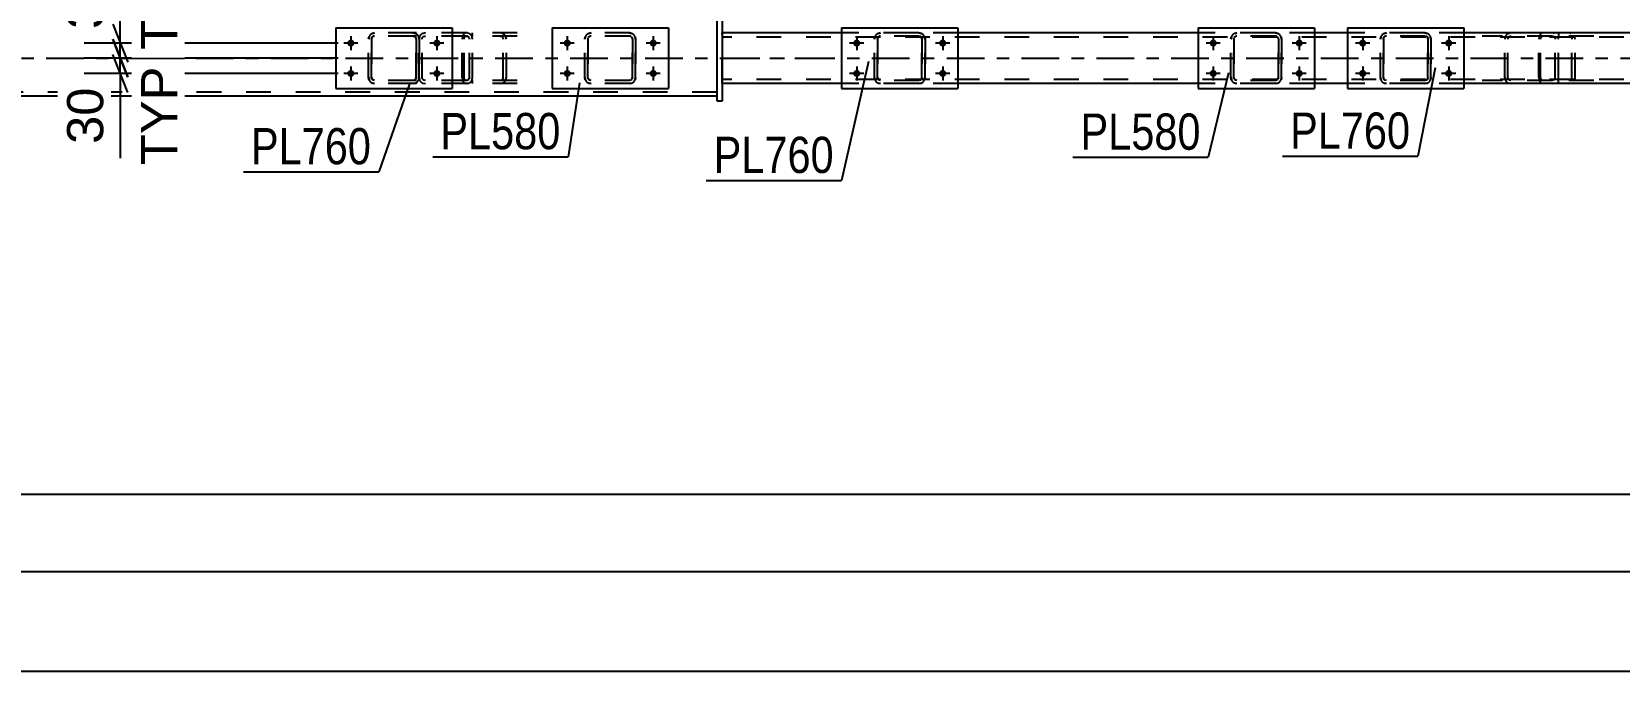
# Model space of a CAD drawing. Header units: millimetres. Extents: x 0 to 1189, y 0 to 841.
# Drawn here: x 269.3 to 394.9, y 690.2 to 740.8 of the extents above; entities that cross this region are included whole.
import ezdxf

# ---------------------------------------------------------------- set-up
doc = ezdxf.new("R2010")
doc.units = ezdxf.units.MM
doc.linetypes.add('DXK_LINE_DOT2', pattern=[3.9198, 1.9599, -1.9599])
doc.linetypes.add('DXK_LINE_DOT3', pattern=[5.9187, 2.979, -0.9799, 0.9799, -0.9799])
doc.styles.add('Arial', font='ARIAL.TTF', dxfattribs={"height": 0.2})
doc.styles.add('Arial Narrow', font='ARIALN.TTF', dxfattribs={"height": 0.2})

# ---------------------------------------------------------------- blocks, each defined once
blk = doc.blocks.new('Part-203723932-2522 - 2471')
at = {"color": 7, "linetype": 'DXK_LINE_DOT2'}
for p, q in [((323.53, 735.71), (323.53, 741.71)), ((323.53, 736.03), (97, 736.03))]:
    blk.add_line(p, q, dxfattribs=at)
at = {"color": 7, "linetype": 'DXK_LINE_DOT3'}
blk.add_line((87, 738.71), (333.53, 738.71), dxfattribs=at)
at = {"color": 2, "linetype": 'Continuous'}
blk.add_line((323.53, 735.71), (220.79, 735.71), dxfattribs=at)
blk = doc.blocks.new('Part-203723932-2586 - 2471')
at = {"color": 7, "linetype": 'DXK_LINE_DOT2'}
for p, q in [((388.69, 740.67), (388.6, 740.57)), ((388.79, 740.71), (388.69, 740.67)), ((392.85, 740.71), (388.79, 740.71)), ((390.07, 740.71), (390.07, 740.47)), ((391.07, 740.67), (390.88, 740.71)), ((388.54, 740.41), (388.52, 740.23)), ((388.52, 737.19), (388.52, 740.23)), ((388.6, 740.57), (388.54, 740.41)), ((388.65, 740.23), (388.66, 740.32)), ((388.65, 737.19), (388.65, 740.23)), ((388.66, 740.32), (388.69, 740.4)), ((388.69, 740.4), (388.74, 740.45)), ((388.74, 740.45), (388.79, 740.47)), ((392.85, 740.47), (388.79, 740.47)), ((390.88, 740.47), (390.98, 740.45)), ((390.98, 740.45), (391.06, 740.4)), ((391.06, 740.4), (391.11, 740.32)), ((391.11, 740.32), (391.13, 740.23)), ((391.13, 737.19), (391.13, 740.23)), ((391.35, 740.39), (391.35, 740.41)), ((391.38, 740.23), (391.35, 740.39)), ((391.38, 737.19), (391.38, 740.23)), ((388.52, 737.19), (388.54, 737)), ((388.54, 737), (388.6, 736.85)), ((388.66, 737.1), (388.65, 737.19)), ((388.69, 737.02), (388.66, 737.1)), ((388.74, 736.97), (388.69, 737.02)), ((388.79, 736.95), (388.74, 736.97)), ((392.85, 736.95), (388.79, 736.95)), ((390.07, 736.71), (390.07, 736.95)), ((390.98, 736.97), (390.88, 736.95)), ((391.06, 737.02), (390.98, 736.97)), ((391.11, 737.1), (391.06, 737.02)), ((391.11, 737.1), (391.12, 737.12)), ((391.12, 737.12), (391.13, 737.19)), ((391.35, 737), (391.37, 737.1)), ((391.37, 737.1), (391.38, 737.19)), ((388.6, 736.85), (388.69, 736.74)), ((388.69, 736.74), (388.79, 736.71)), ((392.85, 736.71), (388.79, 736.71)), ((390.88, 736.71), (391.07, 736.74))]:
    blk.add_line(p, q, dxfattribs=at)
blk = doc.blocks.new('Part-203723932-2577 - 2471')
at = {"color": 7, "linetype": 'DXK_LINE_DOT2'}
for p, q in [((303.69, 740.71), (298.88, 740.71)), ((300.46, 740.71), (300.26, 740.67)), ((303.89, 740.67), (303.69, 740.71)), ((303.69, 740.47), (298.88, 740.47)), ((299.99, 740.41), (299.95, 740.23)), ((299.95, 737.19), (299.95, 740.23)), ((300.2, 740.23), (300.22, 740.32)), ((300.2, 737.19), (300.2, 740.23)), ((300.22, 740.32), (300.28, 740.4)), ((300.28, 740.4), (300.36, 740.45)), ((300.36, 740.45), (300.46, 740.47)), ((303.69, 740.47), (303.79, 740.45)), ((303.79, 740.45), (303.87, 740.4)), ((303.87, 740.4), (303.93, 740.32)), ((303.93, 740.32), (303.95, 740.23)), ((303.95, 737.19), (303.95, 740.23)), ((304.2, 740.23), (304.16, 740.41)), ((304.2, 737.19), (304.2, 740.23)), ((303.69, 736.95), (298.88, 736.95)), ((299.95, 737.19), (299.99, 737)), ((300.22, 737.1), (300.2, 737.19)), ((300.28, 737.02), (300.22, 737.1)), ((300.36, 736.97), (300.28, 737.02)), ((300.46, 736.95), (300.36, 736.97)), ((303.79, 736.97), (303.69, 736.95)), ((303.87, 737.02), (303.79, 736.97)), ((303.93, 737.1), (303.87, 737.02)), ((303.95, 737.19), (303.93, 737.1)), ((304.16, 737), (304.2, 737.19)), ((303.69, 736.71), (298.88, 736.71)), ((300.26, 736.74), (300.46, 736.71)), ((303.69, 736.71), (303.89, 736.74))]:
    blk.add_line(p, q, dxfattribs=at)
for centre, start, end in [((300.44, 740.21), 110.7583, 155.68), ((303.71, 740.21), 24.32, 69.2417), ((300.44, 737.21), 204.32, 249.2417), ((303.71, 737.21), 290.7583, 335.68)]:
    blk.add_arc(centre, 0.496, start, end, dxfattribs=at)
blk = doc.blocks.new('Part-203723932-2578 - 2471')
at = {"color": 7, "linetype": 'DXK_LINE_DOT2'}
for p, q in [((389.55, 740.71), (384.02, 740.71)), ((386.32, 740.71), (386.12, 740.67)), ((389.75, 740.67), (389.55, 740.71)), ((389.55, 740.47), (384.02, 740.47)), ((385.84, 740.39), (385.81, 740.23)), ((385.81, 737.19), (385.81, 740.23)), ((385.85, 740.41), (385.84, 740.39)), ((386.06, 740.23), (386.08, 740.32)), ((386.06, 737.19), (386.06, 740.23)), ((386.08, 740.32), (386.14, 740.4)), ((386.14, 740.4), (386.22, 740.45)), ((386.22, 740.45), (386.32, 740.47)), ((389.55, 740.47), (389.65, 740.45)), ((389.65, 740.45), (389.74, 740.4)), ((389.74, 740.4), (389.79, 740.32)), ((389.79, 740.32), (389.81, 740.23)), ((389.81, 737.19), (389.81, 740.23)), ((390.03, 740.39), (390.03, 740.41)), ((390.07, 740.23), (390.03, 740.39)), ((390.07, 737.19), (390.07, 740.23)), ((389.55, 736.95), (384.02, 736.95)), ((385.81, 737.19), (385.83, 737.1)), ((385.83, 737.1), (385.85, 737)), ((386.08, 737.12), (386.06, 737.19)), ((386.08, 737.1), (386.08, 737.12)), ((386.14, 737.02), (386.08, 737.1)), ((386.22, 736.97), (386.14, 737.02)), ((386.32, 736.95), (386.22, 736.97)), ((389.65, 736.97), (389.55, 736.95)), ((389.74, 737.02), (389.65, 736.97)), ((389.79, 737.1), (389.74, 737.02)), ((389.79, 737.1), (389.8, 737.12)), ((389.8, 737.12), (389.81, 737.19)), ((390.03, 737), (390.05, 737.1)), ((390.05, 737.1), (390.07, 737.19)), ((389.55, 736.71), (384.02, 736.71)), ((386.12, 736.74), (386.32, 736.71)), ((389.55, 736.71), (389.75, 736.74))]:
    blk.add_line(p, q, dxfattribs=at)
for centre, start, end in [((386.3, 740.21), 110.7583, 155.68), ((386.3, 737.21), 204.32, 249.2417)]:
    blk.add_arc(centre, 0.496, start, end, dxfattribs=at)
blk = doc.blocks.new('Part-203723932-2585 - 2471')
at = {"color": 7, "linetype": 'DXK_LINE_DOT2'}
for p, q in [((303.55, 740.67), (303.46, 740.57)), ((303.66, 740.71), (303.55, 740.67)), ((307.72, 740.71), (303.66, 740.71)), ((304.2, 740.47), (304.2, 740.71)), ((306.56, 740.67), (306.37, 740.71)), ((303.41, 740.41), (303.38, 740.23)), ((303.38, 737.19), (303.38, 740.23)), ((303.46, 740.57), (303.41, 740.41)), ((303.52, 740.23), (303.53, 740.32)), ((303.52, 737.19), (303.52, 740.23)), ((303.53, 740.32), (303.56, 740.4)), ((303.56, 740.4), (303.6, 740.45)), ((303.6, 740.45), (303.66, 740.47)), ((307.72, 740.47), (303.66, 740.47)), ((306.37, 740.47), (306.47, 740.45)), ((306.47, 740.45), (306.55, 740.4)), ((306.55, 740.4), (306.6, 740.32)), ((306.6, 740.32), (306.62, 740.23)), ((306.62, 737.19), (306.62, 740.23)), ((306.87, 740.23), (306.83, 740.41)), ((306.87, 737.19), (306.87, 740.23)), ((303.38, 737.19), (303.41, 737)), ((303.41, 737), (303.46, 736.85)), ((303.53, 737.1), (303.52, 737.19)), ((303.56, 737.02), (303.53, 737.1)), ((303.6, 736.97), (303.56, 737.02)), ((303.66, 736.95), (303.6, 736.97)), ((307.72, 736.95), (303.66, 736.95)), ((304.2, 736.71), (304.2, 736.95)), ((306.47, 736.97), (306.37, 736.95)), ((306.55, 737.02), (306.47, 736.97)), ((306.6, 737.1), (306.55, 737.02)), ((306.62, 737.19), (306.6, 737.1)), ((306.83, 737), (306.87, 737.19)), ((303.46, 736.85), (303.55, 736.74)), ((303.55, 736.74), (303.66, 736.71)), ((307.72, 736.71), (303.66, 736.71)), ((306.37, 736.71), (306.56, 736.74))]:
    blk.add_line(p, q, dxfattribs=at)
for centre, start, end in [((306.38, 740.21), 23.8494, 68.8059), ((306.38, 737.2), 291.1941, 336.1506)]:
    blk.add_arc(centre, 0.492, start, end, dxfattribs=at)
blk = doc.blocks.new('Part-203723932-2600 - 2471')
at = {"color": 2, "linetype": 'Continuous'}
for p, q in [((333.37, 740.71), (323.93, 740.71)), ((361.56, 740.71), (342.57, 740.71)), ((373.38, 740.71), (370.76, 740.71)), ((413.46, 740.71), (382.58, 740.71)), ((333.37, 736.71), (323.93, 736.71)), ((361.56, 736.71), (342.57, 736.71)), ((373.38, 736.71), (370.76, 736.71)), ((413.46, 736.71), (382.58, 736.71))]:
    blk.add_line(p, q, dxfattribs=at)
at = {"color": 7, "linetype": 'DXK_LINE_DOT2'}
for p, q in [((323.93, 736.71), (323.93, 740.71)), ((342.57, 740.71), (333.37, 740.71)), ((370.76, 740.71), (361.56, 740.71)), ((382.58, 740.71), (373.38, 740.71)), ((791.14, 740.39), (323.93, 740.39)), ((791.14, 737.03), (323.93, 737.03)), ((342.57, 736.71), (333.37, 736.71)), ((370.76, 736.71), (361.56, 736.71)), ((382.58, 736.71), (373.38, 736.71))]:
    blk.add_line(p, q, dxfattribs=at)
at = {"color": 7, "linetype": 'DXK_LINE_DOT3'}
blk.add_line((323.93, 738.71), (791.14, 738.71), dxfattribs=at)
blk = doc.blocks.new('Part-203723932-2775 - 2471')
at = {"color": 2, "linetype": 'Continuous'}
for p, q in [((293.37, 741.11), (293.37, 736.31)), ((293.37, 741.11), (302.57, 741.11)), ((302.57, 741.11), (302.57, 736.31)), ((293.37, 736.31), (302.57, 736.31))]:
    blk.add_line(p, q, dxfattribs=at)
blk = doc.blocks.new('Part-203723932-2776 - 2471')
at = {"color": 7, "linetype": 'DXK_LINE_DOT2'}
for p, q in [((313.37, 740.67), (313.56, 740.71)), ((313.56, 740.71), (313.37, 740.67)), ((316.6, 740.71), (313.56, 740.71)), ((316.6, 740.71), (316.78, 740.67)), ((316.78, 740.67), (316.6, 740.71)), ((313.08, 740.23), (313.11, 740.41)), ((313.11, 740.41), (313.08, 740.23)), ((313.08, 737.19), (313.08, 740.23)), ((313.08, 740.23), (313.08, 740.23)), ((313.08, 737.19), (313.08, 740.23)), ((313.32, 740.23), (313.34, 740.32)), ((313.32, 740.23), (313.34, 740.32)), ((313.32, 737.19), (313.32, 740.23)), ((313.32, 740.23), (313.32, 740.23)), ((313.32, 740.23), (313.32, 737.19)), ((313.39, 740.4), (313.34, 740.32)), ((313.47, 740.45), (313.39, 740.4)), ((313.56, 740.47), (313.47, 740.45)), ((316.6, 740.47), (313.56, 740.47)), ((316.69, 740.45), (316.6, 740.47)), ((316.77, 740.4), (316.69, 740.45)), ((316.77, 740.4), (316.82, 740.32)), ((316.82, 740.32), (316.84, 740.23)), ((316.84, 740.23), (316.82, 740.32)), ((316.84, 737.19), (316.84, 740.23)), ((316.84, 740.23), (316.84, 740.23)), ((316.84, 740.23), (316.84, 737.19)), ((317.04, 740.41), (317.08, 740.23)), ((317.08, 740.23), (317.04, 740.41)), ((317.08, 737.19), (317.08, 740.23)), ((317.08, 740.23), (317.08, 740.23)), ((317.08, 740.23), (317.08, 737.19)), ((313.08, 737.19), (313.08, 737.19)), ((313.11, 737), (313.08, 737.19)), ((313.08, 737.19), (313.11, 737)), ((313.32, 737.19), (313.32, 737.19)), ((313.34, 737.1), (313.32, 737.19)), ((313.34, 737.1), (313.32, 737.19)), ((313.39, 737.02), (313.34, 737.1)), ((313.47, 736.97), (313.39, 737.02)), ((313.56, 736.95), (313.47, 736.97)), ((316.6, 736.95), (313.56, 736.95)), ((316.69, 736.97), (316.6, 736.95)), ((316.77, 737.02), (316.69, 736.97)), ((316.82, 737.1), (316.77, 737.02)), ((316.84, 737.19), (316.82, 737.1)), ((316.82, 737.1), (316.84, 737.19)), ((316.84, 737.19), (316.84, 737.19)), ((317.08, 737.19), (317.04, 737)), ((317.04, 737), (317.08, 737.19)), ((317.08, 737.19), (317.08, 737.19)), ((313.56, 736.71), (313.37, 736.74)), ((313.37, 736.74), (313.56, 736.71)), ((316.6, 736.71), (313.56, 736.71)), ((316.78, 736.74), (316.6, 736.71)), ((316.6, 736.71), (316.78, 736.74))]:
    blk.add_line(p, q, dxfattribs=at)
at = {"color": 7, "linetype": 'DXK_LINE_DOT3'}
blk.add_line((315.08, 738.71), (315.08, 738.71), dxfattribs=at)
at = {"color": 7, "linetype": 'DXK_LINE_DOT2'}
for centre, start, end in [((313.56, 740.23), 112.5, 157.5), ((313.56, 740.23), 112.5, 157.5), ((316.6, 740.23), 22.5, 67.5), ((316.6, 740.23), 22.5, 67.5), ((313.56, 737.19), 202.5, 247.5), ((313.56, 737.19), 202.5, 247.5), ((316.6, 737.19), 292.5, 337.5), ((316.6, 737.19), 292.5, 337.5)]:
    blk.add_arc(centre, 0.48, start, end, dxfattribs=at)
blk = doc.blocks.new('Part-203723932-2791 - 2471')
at = {"color": 2, "linetype": 'Continuous'}
for p, q in [((310.48, 741.11), (310.48, 736.31)), ((310.48, 741.11), (319.68, 741.11)), ((319.68, 741.11), (319.68, 736.31)), ((310.48, 736.31), (319.68, 736.31))]:
    blk.add_line(p, q, dxfattribs=at)
blk = doc.blocks.new('Part-203723932-2792 - 2471')
at = {"color": 7, "linetype": 'DXK_LINE_DOT2'}
for p, q in [((364.46, 740.67), (364.64, 740.71)), ((364.64, 740.71), (364.46, 740.67)), ((367.68, 740.71), (364.64, 740.71)), ((367.68, 740.71), (367.86, 740.67)), ((367.86, 740.67), (367.68, 740.71)), ((364.16, 740.23), (364.2, 740.41)), ((364.2, 740.41), (364.16, 740.23)), ((364.16, 737.19), (364.16, 740.23)), ((364.16, 740.23), (364.16, 740.23)), ((364.16, 737.19), (364.16, 740.23)), ((364.4, 740.23), (364.42, 740.32)), ((364.4, 740.23), (364.42, 740.32)), ((364.4, 737.19), (364.4, 740.23)), ((364.4, 740.23), (364.4, 740.23)), ((364.4, 740.23), (364.4, 737.19)), ((364.47, 740.4), (364.42, 740.32)), ((364.55, 740.45), (364.47, 740.4)), ((364.64, 740.47), (364.55, 740.45)), ((367.68, 740.47), (364.64, 740.47)), ((367.77, 740.45), (367.68, 740.47)), ((367.85, 740.4), (367.77, 740.45)), ((367.85, 740.4), (367.9, 740.32)), ((367.9, 740.32), (367.92, 740.23)), ((367.92, 740.23), (367.9, 740.32)), ((367.92, 737.19), (367.92, 740.23)), ((367.92, 740.23), (367.92, 740.23)), ((367.92, 740.23), (367.92, 737.19)), ((368.12, 740.41), (368.16, 740.23)), ((368.16, 740.23), (368.12, 740.41)), ((368.16, 737.19), (368.16, 740.23)), ((368.16, 740.23), (368.16, 740.23)), ((368.16, 740.23), (368.16, 737.19)), ((364.16, 737.19), (364.16, 737.19)), ((364.2, 737), (364.16, 737.19)), ((364.16, 737.19), (364.2, 737)), ((364.4, 737.19), (364.4, 737.19)), ((364.42, 737.1), (364.4, 737.19)), ((364.42, 737.1), (364.4, 737.19)), ((364.47, 737.02), (364.42, 737.1)), ((364.55, 736.97), (364.47, 737.02)), ((364.64, 736.95), (364.55, 736.97)), ((367.68, 736.95), (364.64, 736.95)), ((367.77, 736.97), (367.68, 736.95)), ((367.85, 737.02), (367.77, 736.97)), ((367.9, 737.1), (367.85, 737.02)), ((367.92, 737.19), (367.9, 737.1)), ((367.9, 737.1), (367.92, 737.19)), ((367.92, 737.19), (367.92, 737.19)), ((368.16, 737.19), (368.12, 737)), ((368.12, 737), (368.16, 737.19)), ((368.16, 737.19), (368.16, 737.19)), ((364.64, 736.71), (364.46, 736.74)), ((364.46, 736.74), (364.64, 736.71)), ((367.68, 736.71), (364.64, 736.71)), ((367.86, 736.74), (367.68, 736.71)), ((367.68, 736.71), (367.86, 736.74))]:
    blk.add_line(p, q, dxfattribs=at)
at = {"color": 7, "linetype": 'DXK_LINE_DOT3'}
blk.add_line((366.16, 738.71), (366.16, 738.71), dxfattribs=at)
at = {"color": 7, "linetype": 'DXK_LINE_DOT2'}
for centre, start, end in [((364.64, 740.23), 112.5, 157.5), ((364.64, 740.23), 112.5, 157.5), ((367.68, 740.23), 22.5, 67.5), ((367.68, 740.23), 22.5, 67.5), ((364.64, 737.19), 202.5, 247.5), ((364.64, 737.19), 202.5, 247.5), ((367.68, 737.19), 292.5, 337.5), ((367.68, 737.19), 292.5, 337.5)]:
    blk.add_arc(centre, 0.48, start, end, dxfattribs=at)
blk = doc.blocks.new('Part-203723932-2797 - 2471')
at = {"color": 2, "linetype": 'Continuous'}
for p, q in [((361.56, 741.11), (361.56, 736.31)), ((361.56, 741.11), (370.76, 741.11)), ((370.76, 741.11), (370.76, 736.31)), ((361.56, 736.31), (370.76, 736.31))]:
    blk.add_line(p, q, dxfattribs=at)
blk = doc.blocks.new('Part-203723932-2798 - 2471')
at = {"color": 7, "linetype": 'DXK_LINE_DOT2'}
for p, q in [((376.27, 740.67), (376.46, 740.71)), ((376.46, 740.71), (376.27, 740.67)), ((379.5, 740.71), (376.46, 740.71)), ((379.5, 740.71), (379.68, 740.67)), ((379.68, 740.67), (379.5, 740.71)), ((375.98, 740.23), (376.01, 740.41)), ((376.01, 740.41), (375.98, 740.23)), ((375.98, 737.19), (375.98, 740.23)), ((375.98, 740.23), (375.98, 740.23)), ((375.98, 737.19), (375.98, 740.23)), ((376.22, 740.23), (376.23, 740.32)), ((376.23, 740.32), (376.22, 740.23)), ((376.22, 737.19), (376.22, 740.23)), ((376.22, 740.23), (376.22, 740.23)), ((376.22, 740.23), (376.22, 737.19)), ((376.23, 740.32), (376.29, 740.4)), ((376.29, 740.4), (376.23, 740.32)), ((376.29, 740.4), (376.36, 740.45)), ((376.36, 740.45), (376.29, 740.4)), ((376.46, 740.47), (376.36, 740.45)), ((379.5, 740.47), (376.46, 740.47)), ((379.5, 740.47), (379.59, 740.45)), ((379.59, 740.45), (379.67, 740.4)), ((379.67, 740.4), (379.59, 740.45)), ((379.67, 740.4), (379.72, 740.32)), ((379.72, 740.32), (379.67, 740.4)), ((379.72, 740.32), (379.74, 740.23)), ((379.74, 740.23), (379.72, 740.32)), ((379.74, 737.19), (379.74, 740.23)), ((379.74, 740.23), (379.74, 740.23)), ((379.74, 740.23), (379.74, 737.19)), ((379.94, 740.41), (379.98, 740.23)), ((379.98, 740.23), (379.94, 740.41)), ((379.98, 737.19), (379.98, 740.23)), ((379.98, 740.23), (379.98, 740.23)), ((379.98, 740.23), (379.98, 737.19)), ((375.98, 737.19), (375.98, 737.19)), ((376.01, 737), (375.98, 737.19)), ((375.98, 737.19), (376.01, 737)), ((376.22, 737.19), (376.22, 737.19)), ((376.23, 737.1), (376.22, 737.19)), ((376.22, 737.19), (376.23, 737.1)), ((376.29, 737.02), (376.23, 737.1)), ((376.23, 737.1), (376.29, 737.02)), ((376.36, 736.97), (376.29, 737.02)), ((376.29, 737.02), (376.36, 736.97)), ((376.46, 736.95), (376.36, 736.97)), ((379.5, 736.95), (376.46, 736.95)), ((379.59, 736.97), (379.5, 736.95)), ((379.67, 737.02), (379.59, 736.97)), ((379.59, 736.97), (379.67, 737.02)), ((379.72, 737.1), (379.67, 737.02)), ((379.67, 737.02), (379.72, 737.1)), ((379.74, 737.19), (379.72, 737.1)), ((379.72, 737.1), (379.74, 737.19)), ((379.74, 737.19), (379.74, 737.19)), ((379.98, 737.19), (379.94, 737)), ((379.94, 737), (379.98, 737.19)), ((379.98, 737.19), (379.98, 737.19)), ((376.46, 736.71), (376.27, 736.74)), ((376.27, 736.74), (376.46, 736.71)), ((379.5, 736.71), (376.46, 736.71)), ((379.68, 736.74), (379.5, 736.71)), ((379.5, 736.71), (379.68, 736.74))]:
    blk.add_line(p, q, dxfattribs=at)
at = {"color": 7, "linetype": 'DXK_LINE_DOT3'}
blk.add_line((377.98, 738.71), (377.98, 738.71), dxfattribs=at)
at = {"color": 7, "linetype": 'DXK_LINE_DOT2'}
for centre, start, end in [((376.46, 740.23), 112.5, 157.5), ((376.46, 740.23), 112.5, 157.5), ((379.5, 740.23), 22.5, 67.5), ((379.5, 740.23), 22.5, 67.5), ((376.46, 737.19), 202.5, 247.5), ((376.46, 737.19), 202.5, 247.5), ((379.5, 737.19), 292.5, 337.5), ((379.5, 737.19), 292.5, 337.5)]:
    blk.add_arc(centre, 0.48, start, end, dxfattribs=at)
blk = doc.blocks.new('Part-203723932-2803 - 2471')
at = {"color": 2, "linetype": 'Continuous'}
for p, q in [((373.38, 741.11), (373.38, 736.31)), ((373.38, 741.11), (382.58, 741.11)), ((382.58, 741.11), (382.58, 736.31)), ((373.38, 736.31), (382.58, 736.31))]:
    blk.add_line(p, q, dxfattribs=at)
blk = doc.blocks.new('Bolt-203723932-2865 - 2471')
at = {"linetype": 'Continuous'}
for points in [[(294.57, 739.63, -1), (294.57, 740.19, -1)], [(301.37, 739.63, -1), (301.37, 740.19, -1)], [(294.57, 737.23, -1), (294.57, 737.79, -1)], [(301.37, 737.23, -1), (301.37, 737.79, -1)]]:
    blk.add_hatch(color=1, dxfattribs=at).paths.add_polyline_path(points)
at = {"color": 1, "linetype": 'Continuous'}
for p, q in [((295.13, 739.91), (294.01, 739.91)), ((294.57, 740.47), (294.57, 739.35)), ((301.93, 739.91), (300.81, 739.91)), ((301.37, 740.47), (301.37, 739.35)), ((295.13, 737.51), (294.01, 737.51)), ((294.57, 738.07), (294.57, 736.95)), ((301.93, 737.51), (300.81, 737.51)), ((301.37, 738.07), (301.37, 736.95))]:
    blk.add_line(p, q, dxfattribs=at)
blk = doc.blocks.new('Bolt-203723932-2866 - 2471')
at = {"linetype": 'Continuous'}
for points in [[(311.68, 739.63, -1), (311.68, 740.19, -1)], [(318.48, 739.63, -1), (318.48, 740.19, -1)], [(311.68, 737.23, -1), (311.68, 737.79, -1)], [(318.48, 737.23, -1), (318.48, 737.79, -1)]]:
    blk.add_hatch(color=1, dxfattribs=at).paths.add_polyline_path(points)
at = {"color": 1, "linetype": 'Continuous'}
for p, q in [((312.24, 739.91), (311.12, 739.91)), ((311.68, 740.47), (311.68, 739.35)), ((319.04, 739.91), (317.92, 739.91)), ((318.48, 740.47), (318.48, 739.35)), ((312.24, 737.51), (311.12, 737.51)), ((311.68, 738.07), (311.68, 736.95)), ((319.04, 737.51), (317.92, 737.51)), ((318.48, 738.07), (318.48, 736.95))]:
    blk.add_line(p, q, dxfattribs=at)
blk = doc.blocks.new('Bolt-203723932-2867 - 2471')
at = {"linetype": 'Continuous'}
for points in [[(334.57, 739.63, -1), (334.57, 740.19, -1)], [(341.37, 739.63, -1), (341.37, 740.19, -1)], [(334.57, 737.23, -1), (334.57, 737.79, -1)], [(341.37, 737.23, -1), (341.37, 737.79, -1)]]:
    blk.add_hatch(color=1, dxfattribs=at).paths.add_polyline_path(points)
at = {"color": 1, "linetype": 'Continuous'}
for p, q in [((335.13, 739.91), (334.01, 739.91)), ((334.57, 740.47), (334.57, 739.35)), ((341.93, 739.91), (340.81, 739.91)), ((341.37, 740.47), (341.37, 739.35)), ((335.13, 737.51), (334.01, 737.51)), ((334.57, 738.07), (334.57, 736.95)), ((341.93, 737.51), (340.81, 737.51)), ((341.37, 738.07), (341.37, 736.95))]:
    blk.add_line(p, q, dxfattribs=at)
blk = doc.blocks.new('Bolt-203723932-2868 - 2471')
at = {"linetype": 'Continuous'}
for points in [[(362.76, 739.63, -1), (362.76, 740.19, -1)], [(369.56, 739.63, -1), (369.56, 740.19, -1)], [(362.76, 737.23, -1), (362.76, 737.79, -1)], [(369.56, 737.23, -1), (369.56, 737.79, -1)]]:
    blk.add_hatch(color=1, dxfattribs=at).paths.add_polyline_path(points)
at = {"color": 1, "linetype": 'Continuous'}
for p, q in [((363.32, 739.91), (362.2, 739.91)), ((362.76, 740.47), (362.76, 739.35)), ((370.12, 739.91), (369, 739.91)), ((369.56, 740.47), (369.56, 739.35)), ((363.32, 737.51), (362.2, 737.51)), ((362.76, 738.07), (362.76, 736.95)), ((370.12, 737.51), (369, 737.51)), ((369.56, 738.07), (369.56, 736.95))]:
    blk.add_line(p, q, dxfattribs=at)
blk = doc.blocks.new('Bolt-203723932-2869 - 2471')
at = {"linetype": 'Continuous'}
for points in [[(374.58, 739.63, -1), (374.58, 740.19, -1)], [(381.38, 739.63, -1), (381.38, 740.19, -1)], [(374.58, 737.23, -1), (374.58, 737.79, -1)], [(381.38, 737.23, -1), (381.38, 737.79, -1)]]:
    blk.add_hatch(color=1, dxfattribs=at).paths.add_polyline_path(points)
at = {"color": 1, "linetype": 'Continuous'}
for p, q in [((375.14, 739.91), (374.02, 739.91)), ((374.58, 740.47), (374.58, 739.35)), ((381.94, 739.91), (380.82, 739.91)), ((381.38, 740.47), (381.38, 739.35)), ((375.14, 737.51), (374.02, 737.51)), ((374.58, 738.07), (374.58, 736.95)), ((381.94, 737.51), (380.82, 737.51)), ((381.38, 738.07), (381.38, 736.95))]:
    blk.add_line(p, q, dxfattribs=at)
blk = doc.blocks.new('Part-203723932-2884 - 2471')
at = {"color": 2, "linetype": 'Continuous'}
for p, q in [((323.53, 735.31), (323.53, 742.11)), ((323.53, 742.11), (323.93, 742.11)), ((323.93, 742.11), (323.93, 735.31)), ((323.93, 735.31), (323.53, 735.31))]:
    blk.add_line(p, q, dxfattribs=at)
blk = doc.blocks.new('Part-203723932-2902 - 2471')
at = {"color": 7, "linetype": 'DXK_LINE_DOT2'}
for p, q in [((296.27, 740.67), (296.45, 740.71)), ((296.45, 740.71), (296.27, 740.67)), ((299.49, 740.71), (296.45, 740.71)), ((299.49, 740.71), (299.68, 740.67)), ((299.68, 740.67), (299.49, 740.71)), ((295.97, 740.23), (296.01, 740.41)), ((296.01, 740.41), (295.97, 740.23)), ((295.97, 737.19), (295.97, 740.23)), ((295.97, 740.23), (295.97, 740.23)), ((295.97, 737.19), (295.97, 740.23)), ((296.21, 740.23), (296.23, 740.32)), ((296.23, 740.32), (296.21, 740.23)), ((296.21, 737.19), (296.21, 740.23)), ((296.21, 740.23), (296.21, 740.23)), ((296.21, 740.23), (296.21, 737.19)), ((296.23, 740.32), (296.29, 740.4)), ((296.29, 740.4), (296.23, 740.32)), ((296.29, 740.4), (296.36, 740.45)), ((296.36, 740.45), (296.29, 740.4)), ((296.45, 740.47), (296.36, 740.45)), ((299.49, 740.47), (296.45, 740.47)), ((299.49, 740.47), (299.59, 740.45)), ((299.59, 740.45), (299.66, 740.4)), ((299.66, 740.4), (299.59, 740.45)), ((299.66, 740.4), (299.72, 740.32)), ((299.72, 740.32), (299.66, 740.4)), ((299.72, 740.32), (299.73, 740.23)), ((299.73, 740.23), (299.72, 740.32)), ((299.73, 737.19), (299.73, 740.23)), ((299.73, 740.23), (299.73, 740.23)), ((299.73, 740.23), (299.73, 737.19)), ((299.94, 740.41), (299.97, 740.23)), ((299.97, 740.23), (299.94, 740.41)), ((299.97, 737.19), (299.97, 740.23)), ((299.97, 740.23), (299.97, 740.23)), ((299.97, 740.23), (299.97, 737.19)), ((295.97, 737.19), (295.97, 737.19)), ((296.01, 737), (295.97, 737.19)), ((295.97, 737.19), (296.01, 737)), ((296.21, 737.19), (296.21, 737.19)), ((296.23, 737.1), (296.21, 737.19)), ((296.21, 737.19), (296.23, 737.1)), ((296.29, 737.02), (296.23, 737.1)), ((296.23, 737.1), (296.29, 737.02)), ((296.36, 736.97), (296.29, 737.02)), ((296.29, 737.02), (296.36, 736.97)), ((296.45, 736.95), (296.36, 736.97)), ((299.49, 736.95), (296.45, 736.95)), ((299.59, 736.97), (299.49, 736.95)), ((299.66, 737.02), (299.59, 736.97)), ((299.59, 736.97), (299.66, 737.02)), ((299.72, 737.1), (299.66, 737.02)), ((299.66, 737.02), (299.72, 737.1)), ((299.73, 737.19), (299.72, 737.1)), ((299.72, 737.1), (299.73, 737.19)), ((299.73, 737.19), (299.73, 737.19)), ((299.97, 737.19), (299.94, 737)), ((299.94, 737), (299.97, 737.19)), ((299.97, 737.19), (299.97, 737.19)), ((296.45, 736.71), (296.27, 736.74)), ((296.27, 736.74), (296.45, 736.71)), ((299.49, 736.71), (296.45, 736.71)), ((299.68, 736.74), (299.49, 736.71)), ((299.49, 736.71), (299.68, 736.74))]:
    blk.add_line(p, q, dxfattribs=at)
for centre, start, end in [((296.45, 740.23), 112.5, 157.5), ((296.45, 740.23), 112.5, 157.5), ((299.49, 740.23), 22.5, 67.5), ((299.49, 740.23), 22.5, 67.5), ((296.45, 737.19), 202.5, 247.5), ((296.45, 737.19), 202.5, 247.5), ((299.49, 737.19), 292.5, 337.5), ((299.49, 737.19), 292.5, 337.5)]:
    blk.add_arc(centre, 0.48, start, end, dxfattribs=at)
blk = doc.blocks.new('Part-203723932-2903 - 2471')
at = {"color": 7, "linetype": 'DXK_LINE_DOT2'}
for p, q in [((336.27, 740.67), (336.45, 740.71)), ((336.45, 740.71), (336.27, 740.67)), ((339.49, 740.71), (336.45, 740.71)), ((339.49, 740.71), (339.68, 740.67)), ((339.68, 740.67), (339.49, 740.71)), ((335.97, 740.23), (336.01, 740.41)), ((336.01, 740.41), (335.97, 740.23)), ((335.97, 737.19), (335.97, 740.23)), ((335.97, 740.23), (335.97, 740.23)), ((335.97, 737.19), (335.97, 740.23)), ((336.21, 740.23), (336.23, 740.32)), ((336.23, 740.32), (336.21, 740.23)), ((336.21, 737.19), (336.21, 740.23)), ((336.21, 740.23), (336.21, 740.23)), ((336.21, 740.23), (336.21, 737.19)), ((336.23, 740.32), (336.29, 740.4)), ((336.29, 740.4), (336.23, 740.32)), ((336.29, 740.4), (336.36, 740.45)), ((336.36, 740.45), (336.29, 740.4)), ((336.45, 740.47), (336.36, 740.45)), ((339.49, 740.47), (336.45, 740.47)), ((339.49, 740.47), (339.59, 740.45)), ((339.59, 740.45), (339.66, 740.4)), ((339.66, 740.4), (339.59, 740.45)), ((339.66, 740.4), (339.72, 740.32)), ((339.72, 740.32), (339.66, 740.4)), ((339.72, 740.32), (339.73, 740.23)), ((339.73, 740.23), (339.72, 740.32)), ((339.73, 737.19), (339.73, 740.23)), ((339.73, 740.23), (339.73, 740.23)), ((339.73, 740.23), (339.73, 737.19)), ((339.94, 740.41), (339.97, 740.23)), ((339.97, 740.23), (339.94, 740.41)), ((339.97, 737.19), (339.97, 740.23)), ((339.97, 740.23), (339.97, 740.23)), ((339.97, 740.23), (339.97, 737.19)), ((335.97, 737.19), (335.97, 737.19)), ((336.01, 737), (335.97, 737.19)), ((335.97, 737.19), (336.01, 737)), ((336.21, 737.19), (336.21, 737.19)), ((336.23, 737.1), (336.21, 737.19)), ((336.21, 737.19), (336.23, 737.1)), ((336.29, 737.02), (336.23, 737.1)), ((336.23, 737.1), (336.29, 737.02)), ((336.36, 736.97), (336.29, 737.02)), ((336.29, 737.02), (336.36, 736.97)), ((336.45, 736.95), (336.36, 736.97)), ((339.49, 736.95), (336.45, 736.95)), ((339.59, 736.97), (339.49, 736.95)), ((339.66, 737.02), (339.59, 736.97)), ((339.59, 736.97), (339.66, 737.02)), ((339.72, 737.1), (339.66, 737.02)), ((339.66, 737.02), (339.72, 737.1)), ((339.73, 737.19), (339.72, 737.1)), ((339.72, 737.1), (339.73, 737.19)), ((339.73, 737.19), (339.73, 737.19)), ((339.97, 737.19), (339.94, 737)), ((339.94, 737), (339.97, 737.19)), ((339.97, 737.19), (339.97, 737.19)), ((336.45, 736.71), (336.27, 736.74)), ((336.27, 736.74), (336.45, 736.71)), ((339.49, 736.71), (336.45, 736.71)), ((339.68, 736.74), (339.49, 736.71)), ((339.49, 736.71), (339.68, 736.74))]:
    blk.add_line(p, q, dxfattribs=at)
for centre, start, end in [((336.45, 740.23), 112.5, 157.5), ((336.45, 740.23), 112.5, 157.5), ((339.49, 740.23), 22.5, 67.5), ((339.49, 740.23), 22.5, 67.5), ((336.45, 737.19), 202.5, 247.5), ((336.45, 737.19), 202.5, 247.5), ((339.49, 737.19), 292.5, 337.5), ((339.49, 737.19), 292.5, 337.5)]:
    blk.add_arc(centre, 0.48, start, end, dxfattribs=at)
blk = doc.blocks.new('Part-203723932-2908 - 2471')
at = {"color": 2, "linetype": 'Continuous'}
for p, q in [((333.37, 741.11), (333.37, 736.31)), ((333.37, 741.11), (342.57, 741.11)), ((342.57, 741.11), (342.57, 736.31)), ((333.37, 736.31), (342.57, 736.31))]:
    blk.add_line(p, q, dxfattribs=at)
blk = doc.blocks.new('StraightDimension-203723932-41816 - 2471')
at = {"color": 7, "linetype": 'Continuous'}
for p, q in [((275.74, 740.21), (276.94, 737.21)), ((293.57, 738.71), (273.49, 738.71)), ((276.94, 736.01), (275.74, 739.01)), ((276.34, 737.51), (276.34, 738.71)), ((293.57, 737.51), (273.49, 737.51)), ((276.34, 737.51), (276.34, 730.81)), ((276.34, 737.51), (276.34, 730.81))]:
    blk.add_line(p, q, dxfattribs=at)
at = {"color": 0, "linetype": 'Continuous'}
blk.add_wipeout([(281.44, 738.65), (277.24, 738.65), (277.24, 729.67), (281.44, 729.67)], dxfattribs=at)
at = {"color": 0}
blk.add_wipeout([(275.59, 736.98), (271.39, 736.98), (271.39, 731.34), (275.59, 731.34)], dxfattribs=at)
at = {"color": 3, "linetype": 'Continuous', "style": 'Arial'}
blk.add_text('TYP', height=2.865, rotation=90.0002, dxfattribs=at).set_placement((280.84, 730.27))
at = {"color": 3, "style": 'Arial'}
blk.add_text('30', height=2.865, rotation=90.0002, dxfattribs=at).set_placement((274.99, 731.94))
blk = doc.blocks.new('StraightDimension-203723932-2944 - 2471')
at = {"color": 7, "linetype": 'Continuous'}
blk.add_line((97, 698.12), (791.14, 698.12), dxfattribs=at)
blk = doc.blocks.new('StraightDimension-203723932-4081 - 2471')
at = {"color": 7, "linetype": 'Continuous'}
blk.add_line((96.2, 690.24), (791.78, 690.24), dxfattribs=at)
blk = doc.blocks.new('StraightDimension-203723932-41693 - 2471')
at = {"color": 7, "linetype": 'Continuous'}
blk.add_line((220.79, 704.24), (791.14, 704.24), dxfattribs=at)
blk = doc.blocks.new('StraightDimension-203723932-41815 - 2471')
at = {"color": 7, "linetype": 'Continuous'}
for p, q in [((276.34, 739.91), (276.34, 746.61)), ((276.34, 739.91), (276.34, 746.61)), ((275.74, 741.41), (276.94, 738.41)), ((293.57, 739.91), (273.49, 739.91)), ((276.94, 737.21), (275.74, 740.21)), ((276.34, 738.71), (276.34, 739.91)), ((293.57, 738.71), (273.49, 738.71))]:
    blk.add_line(p, q, dxfattribs=at)
at = {"color": 0, "linetype": 'Continuous'}
blk.add_wipeout([(281.44, 747.74), (277.24, 747.74), (277.24, 738.77), (281.44, 738.77)], dxfattribs=at)
at = {"color": 0}
blk.add_wipeout([(275.59, 746.08), (271.39, 746.08), (271.39, 740.43), (275.59, 740.43)], dxfattribs=at)
at = {"color": 3, "linetype": 'Continuous', "style": 'Arial'}
blk.add_text('TYP', height=2.865, rotation=90.0002, dxfattribs=at).set_placement((280.84, 739.37))
at = {"color": 3, "style": 'Arial'}
blk.add_text('30', height=2.865, rotation=90.0002, dxfattribs=at).set_placement((274.99, 741.03))
blk = doc.blocks.new('Mark-203723932-2771 - 2471')
at = {"color": 0}
blk.add_wipeout([(296.18, 730.33), (296.18, 733.33), (286.67, 733.33), (286.67, 730.33)], dxfattribs=at)
blk.add_wipeout([(296.18, 730.33), (296.18, 733.33), (286.67, 733.33), (286.67, 730.33)], dxfattribs=at)
at = {"color": 30, "linetype": 'Continuous'}
for p in [(299.21, 736.68), (286.07, 729.73)]:
    blk.add_line(p, (296.78, 729.73), dxfattribs=at)
at = {"color": 3, "style": 'Arial Narrow'}
blk.add_text('PL760', height=2.863, dxfattribs=at).set_placement((286.67, 730.33))
blk = doc.blocks.new('Mark-203723932-2787 - 2471')
at = {"color": 0}
blk.add_wipeout([(311.16, 731.52), (311.16, 734.52), (301.65, 734.52), (301.65, 731.52)], dxfattribs=at)
blk.add_wipeout([(311.16, 731.52), (311.16, 734.52), (301.65, 734.52), (301.65, 731.52)], dxfattribs=at)
at = {"color": 30, "linetype": 'Continuous'}
for p in [(312.66, 736.76), (301.05, 730.92)]:
    blk.add_line(p, (311.76, 730.92), dxfattribs=at)
at = {"color": 3, "style": 'Arial Narrow'}
blk.add_text('PL580', height=2.863, dxfattribs=at).set_placement((301.65, 731.52))
blk = doc.blocks.new('Mark-203723932-2793 - 2471')
at = {"color": 0}
blk.add_wipeout([(361.77, 731.48), (361.77, 734.48), (352.27, 734.48), (352.27, 731.48)], dxfattribs=at)
blk.add_wipeout([(361.77, 731.48), (361.77, 734.48), (352.27, 734.48), (352.27, 731.48)], dxfattribs=at)
at = {"color": 30, "linetype": 'Continuous'}
for p in [(363.96, 737.56), (351.67, 730.88)]:
    blk.add_line(p, (362.37, 730.88), dxfattribs=at)
at = {"color": 3, "style": 'Arial Narrow'}
blk.add_text('PL580', height=2.863, dxfattribs=at).set_placement((352.27, 731.48))
blk = doc.blocks.new('Mark-203723932-2799 - 2471')
at = {"color": 0}
blk.add_wipeout([(378.35, 731.56), (378.35, 734.56), (368.84, 734.56), (368.84, 731.56)], dxfattribs=at)
blk.add_wipeout([(378.35, 731.56), (378.35, 734.56), (368.84, 734.56), (368.84, 731.56)], dxfattribs=at)
at = {"color": 30, "linetype": 'Continuous'}
for p in [(380.32, 737.96), (368.24, 730.96)]:
    blk.add_line(p, (378.95, 730.96), dxfattribs=at)
at = {"color": 3, "style": 'Arial Narrow'}
blk.add_text('PL760', height=2.863, dxfattribs=at).set_placement((368.84, 731.56))
blk = doc.blocks.new('Mark-203723932-2904 - 2471')
at = {"color": 0}
blk.add_wipeout([(332.76, 729.64), (332.76, 732.64), (323.26, 732.64), (323.26, 729.64)], dxfattribs=at)
blk.add_wipeout([(332.76, 729.64), (332.76, 732.64), (323.26, 732.64), (323.26, 729.64)], dxfattribs=at)
at = {"color": 30, "linetype": 'Continuous'}
for p in [(335.5, 738.45), (322.66, 729.04)]:
    blk.add_line(p, (333.36, 729.04), dxfattribs=at)
at = {"color": 3, "style": 'Arial Narrow'}
blk.add_text('PL760', height=2.863, dxfattribs=at).set_placement((323.26, 729.64))

msp = doc.modelspace()

# ---------------------------------------------------------------- block references
for name in ['Part-203723932-2884 - 2471', 'Part-203723932-2522 - 2471', 'Part-203723932-2775 - 2471', 'Part-203723932-2902 - 2471', 'Part-203723932-2577 - 2471', 'Part-203723932-2585 - 2471', 'Part-203723932-2791 - 2471', 'Part-203723932-2776 - 2471', 'Part-203723932-2600 - 2471', 'Part-203723932-2908 - 2471', 'Part-203723932-2903 - 2471', 'Part-203723932-2797 - 2471', 'Part-203723932-2792 - 2471', 'Part-203723932-2803 - 2471', 'Part-203723932-2798 - 2471', 'Part-203723932-2578 - 2471', 'Part-203723932-2586 - 2471', 'Bolt-203723932-2865 - 2471', 'Bolt-203723932-2866 - 2471', 'Bolt-203723932-2867 - 2471', 'Bolt-203723932-2868 - 2471', 'Bolt-203723932-2869 - 2471']:
    msp.add_blockref(name, (0, 0))

# ---------------------------------------------------------------- next in the draw order: block references
msp.add_blockref('StraightDimension-203723932-41816 - 2471', (0, 0))

# ---------------------------------------------------------------- next in the draw order: block references
for name in ['StraightDimension-203723932-41815 - 2471', 'StraightDimension-203723932-2944 - 2471']:
    msp.add_blockref(name, (0, 0))

# ---------------------------------------------------------------- next in the draw order: block references
msp.add_blockref('StraightDimension-203723932-4081 - 2471', (0, 0))

# ---------------------------------------------------------------- next in the draw order: block references
msp.add_blockref('StraightDimension-203723932-41693 - 2471', (0, 0))

# ---------------------------------------------------------------- next in the draw order: block references
for name in ['Mark-203723932-2904 - 2471', 'Mark-203723932-2793 - 2471', 'Mark-203723932-2799 - 2471', 'Mark-203723932-2771 - 2471', 'Mark-203723932-2787 - 2471']:
    msp.add_blockref(name, (0, 0))

doc.saveas('drawing.dxf')
